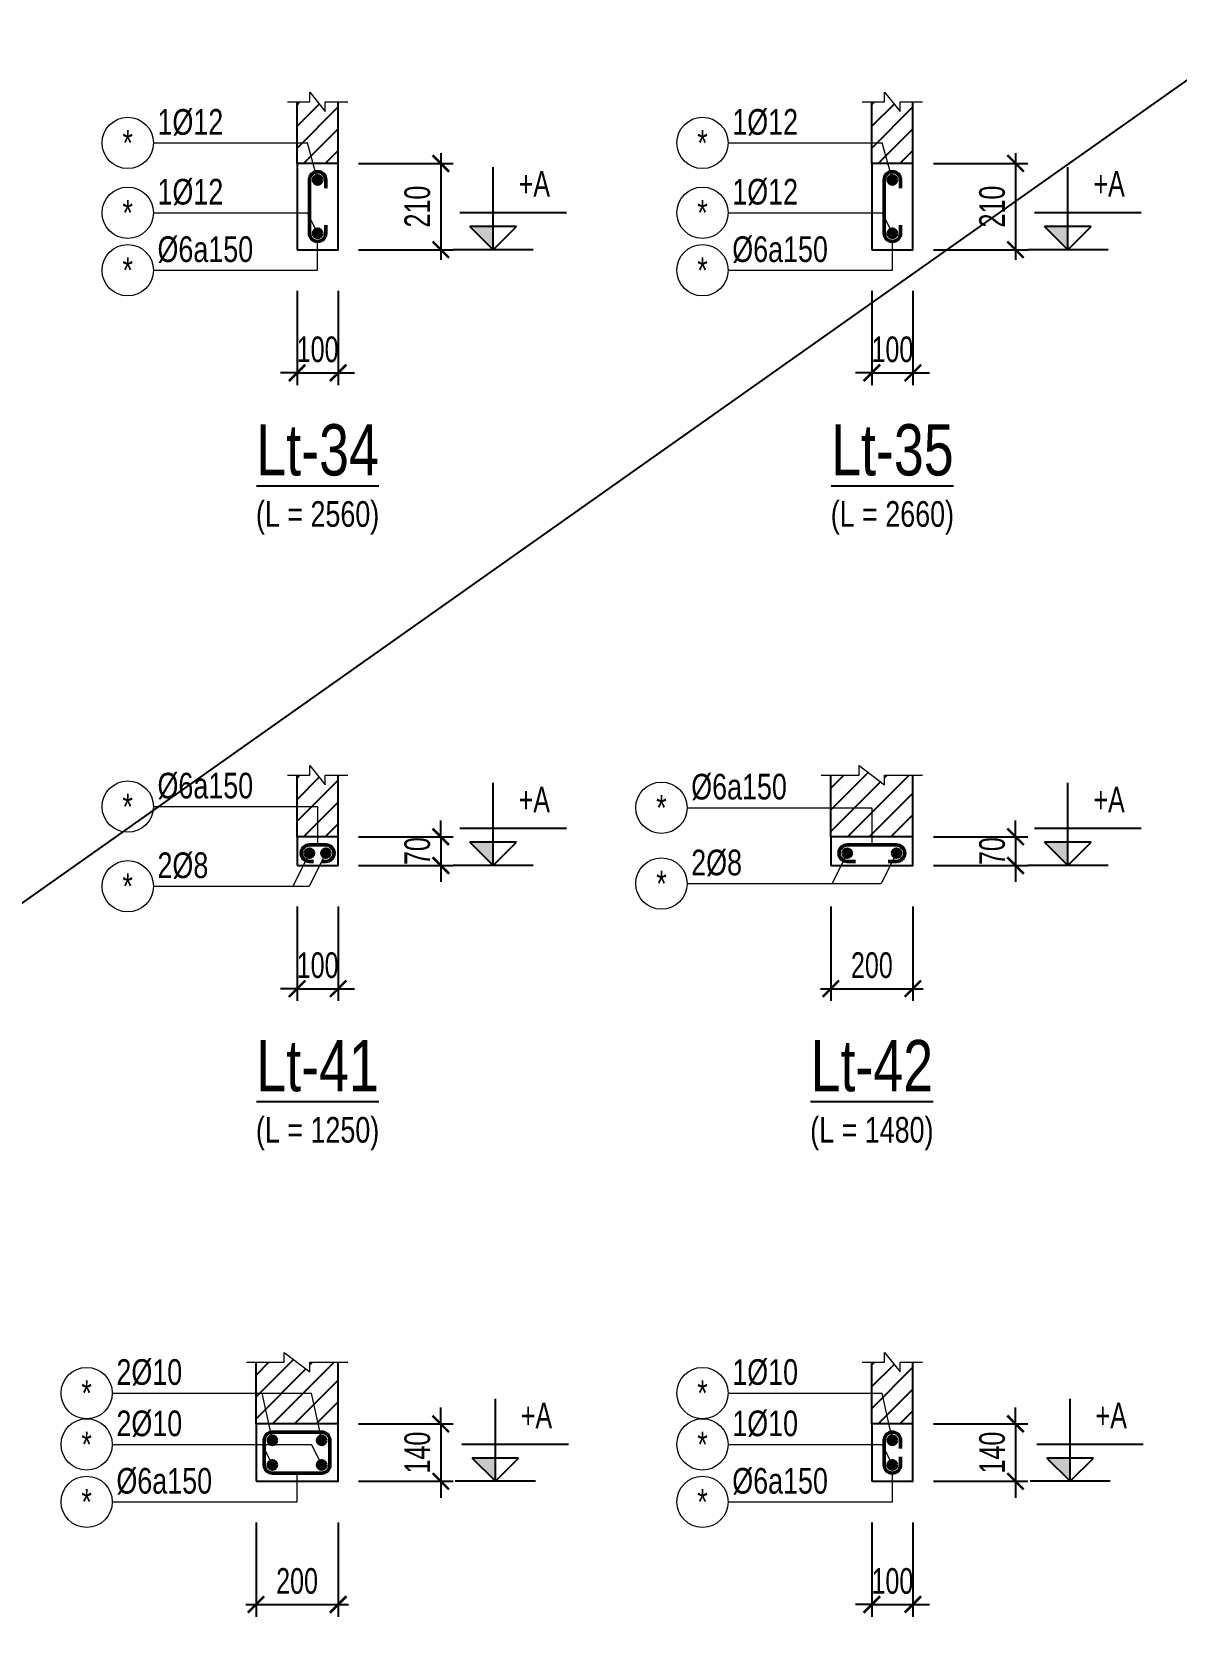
# Model space of a CAD drawing. Header units: millimetres. Extents: x 0 to 84100, y 0 to 158663.
# Drawn here: x 8107 to 10895, y 18773 to 22680 of the extents above; entities that cross this region are included whole.
import ezdxf
from ezdxf.enums import TextEntityAlignment as Align

# ---------------------------------------------------------------- set-up
doc = ezdxf.new("R2010")
doc.units = ezdxf.units.MM
doc.header["$LTSCALE"] = 800
doc.header["$MEASUREMENT"] = 0
doc.layers.get('DEFPOINTS').update_dxf_attribs({"color": 87})
for name, color, linetype in [('CDC.02.DIM', 1, 'Continuous'), ('CDC.03.BORDER', 3, 'Continuous'), ('CDC.06.TEXT', 2, 'Continuous'), ('CDC.10.HATCH', 9, 'Continuous')]:
    doc.layers.add(name, color=color, linetype=linetype)
for name, color, linetype, lineweight in [('CDC.05.STEEL', 4, 'Continuous', 50), ('CDC.11.NOTE', 8, 'Continuous', 18), ('CDC.14.STEELNUM', 9, 'Continuous', 18), ('STEEL_NODE', 6, 'Continuous', 50)]:
    doc.layers.add(name, color=color, linetype=linetype, lineweight=lineweight)
doc.layers.add('KCS_Plotter', color=11, linetype='Continuous', plot=False)
doc.styles.add('KCS_BIGTEXT', font='arial.ttf', dxfattribs={"width": 0.7})
doc.styles.add('KCS_SMTEXT', font='arial.ttf', dxfattribs={"width": 0.7})
doc.dimstyles.new('KCS_DIM25', dxfattribs={"dimtxt": 62.5, "dimasz": 40, "dimexe": 30, "dimexo": 0, "dimgap": 25, "dimtad": 1, "dimdec": 0, "dimzin": 13, "dimdsep": 46, "dimtxsty": 'KCS_SMTEXT', "dimblk": 'ARCHTICK', "dimcen": 0, "dimdle": 25, "dimclrd": 1, "dimclre": 1, "dimclrt": 2, "dimadec": 0, "dimazin": 0, "dimtfac": 1, "dimtdec": 0, "dimtix": 1, "dimtmove": 2, "dimatfit": 3, "dimfxl": 1, "dimtolj": 1, "dimtzin": 13, "dimarcsym": 0})

# ---------------------------------------------------------------- blocks, each defined once
blk = doc.blocks.new('_ArchTick')
at = {"color": 0, "linetype": 'ByBlock', "const_width": 0.15}
blk.add_lwpolyline([(-0.5, -0.5), (0.5, 0.5)], dxfattribs=at)
blk = doc.blocks.new('*D299')
at = {"layer": 'CDC.02.DIM', "color": 1, "lineweight": -2, "transparency": 16777216}
for p, q in [((10052.1, 20550), (10052.1, 20320)), ((10252.1, 20550), (10252.1, 20320)), ((10027.1, 20350), (10277.1, 20350))]:
    blk.add_line(p, q, dxfattribs=at)
at = {"layer": 'DEFPOINTS', "color": 0, "transparency": 16777216}
for p in [(10052.1, 20550), (10252.1, 20550), (10252.1, 20350)]:
    blk.add_point(p, dxfattribs=at)
at = {"layer": 'CDC.02.DIM', "color": 1, "lineweight": -2, "transparency": 16777216, "xscale": 40, "yscale": 40, "zscale": 40, "rotation": 180}
blk.add_blockref('_ArchTick', (10052.1, 20350), dxfattribs=at)
at = {"layer": 'CDC.02.DIM', "color": 1, "lineweight": -2, "transparency": 16777216, "xscale": 40, "yscale": 40, "zscale": 40}
blk.add_blockref('_ArchTick', (10252.1, 20350), dxfattribs=at)
at = {"layer": 'CDC.02.DIM', "color": 2, "transparency": 16777216, "insert": (10152.1, 20406.9), "char_height": 62.5, "attachment_point": 5, "style": 'KCS_SMTEXT'}
blk.add_mtext('\\A1;200', dxfattribs=at)
blk = doc.blocks.new('*D300')
at = {"layer": 'CDC.02.DIM', "color": 1, "lineweight": -2, "transparency": 16777216}
for p, q in [((10502.1, 20720), (10502.1, 20760)), ((10302.1, 20720), (10532.1, 20720)), ((10502.1, 20720), (10502.1, 20650)), ((10302.1, 20650), (10532.1, 20650)), ((10502.1, 20650), (10502.1, 20610))]:
    blk.add_line(p, q, dxfattribs=at)
at = {"layer": 'DEFPOINTS', "color": 0, "transparency": 16777216}
for p in [(10302.1, 20720), (10302.1, 20650), (10502.1, 20650)]:
    blk.add_point(p, dxfattribs=at)
at = {"layer": 'CDC.02.DIM', "color": 1, "lineweight": -2, "transparency": 16777216, "xscale": 40, "yscale": 40, "zscale": 40}
for p, rotation in [((10502.1, 20720), 270), ((10502.1, 20650), 90)]:
    blk.add_blockref('_ArchTick', p, dxfattribs=dict(at, rotation=rotation))
at = {"layer": 'CDC.02.DIM', "color": 2, "transparency": 16777216, "insert": (10445.2, 20685), "char_height": 62.5, "attachment_point": 5, "rotation": 90, "style": 'KCS_SMTEXT'}
blk.add_mtext('\\A1;70', dxfattribs=at)
blk = doc.blocks.new('KCS_SNODE')
at = {"layer": 'STEEL_NODE'}
blk.add_hatch(color=256, dxfattribs=at).paths.add_polyline_path([(10, 0, 1), (-10, 0, 1)])
blk.add_circle((0, 0), 10, dxfattribs=at)
blk = doc.blocks.new('*D309')
at = {"layer": 'CDC.02.DIM', "color": 1, "lineweight": -2, "transparency": 16777216}
for p, q in [((8652.1, 19050), (8652.1, 18820)), ((8852.1, 19050), (8852.1, 18820)), ((8627.1, 18850), (8877.1, 18850))]:
    blk.add_line(p, q, dxfattribs=at)
at = {"layer": 'DEFPOINTS', "color": 0, "transparency": 16777216}
for p in [(8652.1, 19050), (8852.1, 19050), (8852.1, 18850)]:
    blk.add_point(p, dxfattribs=at)
at = {"layer": 'CDC.02.DIM', "color": 1, "lineweight": -2, "transparency": 16777216, "xscale": 40, "yscale": 40, "zscale": 40, "rotation": 180}
blk.add_blockref('_ArchTick', (8652.1, 18850), dxfattribs=at)
at = {"layer": 'CDC.02.DIM', "color": 1, "lineweight": -2, "transparency": 16777216, "xscale": 40, "yscale": 40, "zscale": 40}
blk.add_blockref('_ArchTick', (8852.1, 18850), dxfattribs=at)
at = {"layer": 'CDC.02.DIM', "color": 2, "transparency": 16777216, "insert": (8752.1, 18906.9), "char_height": 62.5, "attachment_point": 5, "style": 'KCS_SMTEXT'}
blk.add_mtext('\\A1;200', dxfattribs=at)
blk = doc.blocks.new('*D310')
at = {"layer": 'CDC.02.DIM', "color": 1, "lineweight": -2, "transparency": 16777216}
for p, q in [((9102.1, 19290), (9102.1, 19330)), ((8902.1, 19290), (9132.1, 19290)), ((9102.1, 19290), (9102.1, 19150)), ((8902.1, 19150), (9132.1, 19150)), ((9102.1, 19150), (9102.1, 19110))]:
    blk.add_line(p, q, dxfattribs=at)
at = {"layer": 'DEFPOINTS', "color": 0, "transparency": 16777216}
for p in [(8902.1, 19290), (8902.1, 19150), (9102.1, 19150)]:
    blk.add_point(p, dxfattribs=at)
at = {"layer": 'CDC.02.DIM', "color": 1, "lineweight": -2, "transparency": 16777216, "xscale": 40, "yscale": 40, "zscale": 40}
for p, rotation in [((9102.1, 19290), 270), ((9102.1, 19150), 90)]:
    blk.add_blockref('_ArchTick', p, dxfattribs=dict(at, rotation=rotation))
at = {"layer": 'CDC.02.DIM', "color": 2, "transparency": 16777216, "insert": (9045.2, 19220), "char_height": 62.5, "attachment_point": 5, "rotation": 90, "style": 'KCS_SMTEXT'}
blk.add_mtext('\\A1;140', dxfattribs=at)
blk = doc.blocks.new('*D311')
at = {"layer": 'CDC.02.DIM', "color": 1, "lineweight": -2, "transparency": 16777216}
for p, q in [((10152.1, 19050), (10152.1, 18820)), ((10252.1, 19050), (10252.1, 18820)), ((10152.1, 18850), (10112.1, 18850)), ((10152.1, 18850), (10252.1, 18850)), ((10252.1, 18850), (10292.1, 18850))]:
    blk.add_line(p, q, dxfattribs=at)
at = {"layer": 'DEFPOINTS', "color": 0, "transparency": 16777216}
for p in [(10152.1, 19050), (10252.1, 19050), (10252.1, 18850)]:
    blk.add_point(p, dxfattribs=at)
at = {"layer": 'CDC.02.DIM', "color": 1, "lineweight": -2, "transparency": 16777216, "xscale": 40, "yscale": 40, "zscale": 40}
blk.add_blockref('_ArchTick', (10152.1, 18850), dxfattribs=at)
at = {"layer": 'CDC.02.DIM', "color": 1, "lineweight": -2, "transparency": 16777216, "xscale": 40, "yscale": 40, "zscale": 40, "rotation": 180}
blk.add_blockref('_ArchTick', (10252.1, 18850), dxfattribs=at)
at = {"layer": 'CDC.02.DIM', "color": 2, "transparency": 16777216, "insert": (10202.1, 18906.9), "char_height": 62.5, "attachment_point": 5, "style": 'KCS_SMTEXT'}
blk.add_mtext('\\A1;100', dxfattribs=at)
blk = doc.blocks.new('*D312')
at = {"layer": 'CDC.02.DIM', "color": 1, "lineweight": -2, "transparency": 16777216}
for p, q in [((10502.1, 19290), (10502.1, 19330)), ((10302.1, 19290), (10532.1, 19290)), ((10502.1, 19290), (10502.1, 19150)), ((10302.1, 19150), (10532.1, 19150)), ((10502.1, 19150), (10502.1, 19110))]:
    blk.add_line(p, q, dxfattribs=at)
at = {"layer": 'DEFPOINTS', "color": 0, "transparency": 16777216}
for p in [(10302.1, 19290), (10302.1, 19150), (10502.1, 19150)]:
    blk.add_point(p, dxfattribs=at)
at = {"layer": 'CDC.02.DIM', "color": 1, "lineweight": -2, "transparency": 16777216, "xscale": 40, "yscale": 40, "zscale": 40}
for p, rotation in [((10502.1, 19290), 270), ((10502.1, 19150), 90)]:
    blk.add_blockref('_ArchTick', p, dxfattribs=dict(at, rotation=rotation))
at = {"layer": 'CDC.02.DIM', "color": 2, "transparency": 16777216, "insert": (10445.2, 19220), "char_height": 62.5, "attachment_point": 5, "rotation": 90, "style": 'KCS_SMTEXT'}
blk.add_mtext('\\A1;140', dxfattribs=at)
blk = doc.blocks.new('*D333')
at = {"layer": 'CDC.02.DIM', "color": 1, "lineweight": -2, "transparency": 16777216}
for p, q in [((8752.1, 22050), (8752.1, 21820)), ((8852.1, 22050), (8852.1, 21820)), ((8752.1, 21850), (8712.1, 21850)), ((8752.1, 21850), (8852.1, 21850)), ((8852.1, 21850), (8892.1, 21850))]:
    blk.add_line(p, q, dxfattribs=at)
at = {"layer": 'DEFPOINTS', "color": 0, "transparency": 16777216}
for p in [(8752.1, 22050), (8852.1, 22050), (8852.1, 21850)]:
    blk.add_point(p, dxfattribs=at)
at = {"layer": 'CDC.02.DIM', "color": 1, "lineweight": -2, "transparency": 16777216, "xscale": 40, "yscale": 40, "zscale": 40}
blk.add_blockref('_ArchTick', (8752.1, 21850), dxfattribs=at)
at = {"layer": 'CDC.02.DIM', "color": 1, "lineweight": -2, "transparency": 16777216, "xscale": 40, "yscale": 40, "zscale": 40, "rotation": 180}
blk.add_blockref('_ArchTick', (8852.1, 21850), dxfattribs=at)
at = {"layer": 'CDC.02.DIM', "color": 2, "transparency": 16777216, "insert": (8802.1, 21906.9), "char_height": 62.5, "attachment_point": 5, "style": 'KCS_SMTEXT'}
blk.add_mtext('\\A1;100', dxfattribs=at)
blk = doc.blocks.new('*D334')
at = {"layer": 'CDC.02.DIM', "color": 1, "lineweight": -2, "transparency": 16777216}
for p, q in [((9102.1, 22385), (9102.1, 22125)), ((8902.1, 22360), (9132.1, 22360)), ((8902.1, 22150), (9132.1, 22150))]:
    blk.add_line(p, q, dxfattribs=at)
at = {"layer": 'DEFPOINTS', "color": 0, "transparency": 16777216}
for p in [(8902.1, 22360), (8902.1, 22150), (9102.1, 22150)]:
    blk.add_point(p, dxfattribs=at)
at = {"layer": 'CDC.02.DIM', "color": 1, "lineweight": -2, "transparency": 16777216, "xscale": 40, "yscale": 40, "zscale": 40}
for p, rotation in [((9102.1, 22360), 90), ((9102.1, 22150), 270)]:
    blk.add_blockref('_ArchTick', p, dxfattribs=dict(at, rotation=rotation))
at = {"layer": 'CDC.02.DIM', "color": 2, "transparency": 16777216, "insert": (9045.2, 22255), "char_height": 62.5, "attachment_point": 5, "rotation": 90, "style": 'KCS_SMTEXT'}
blk.add_mtext('\\A1;210', dxfattribs=at)
blk = doc.blocks.new('*D335')
at = {"layer": 'CDC.02.DIM', "color": 1, "lineweight": -2, "transparency": 16777216}
for p, q in [((10152.1, 22050), (10152.1, 21820)), ((10252.1, 22050), (10252.1, 21820)), ((10152.1, 21850), (10112.1, 21850)), ((10152.1, 21850), (10252.1, 21850)), ((10252.1, 21850), (10292.1, 21850))]:
    blk.add_line(p, q, dxfattribs=at)
at = {"layer": 'DEFPOINTS', "color": 0, "transparency": 16777216}
for p in [(10152.1, 22050), (10252.1, 22050), (10252.1, 21850)]:
    blk.add_point(p, dxfattribs=at)
at = {"layer": 'CDC.02.DIM', "color": 1, "lineweight": -2, "transparency": 16777216, "xscale": 40, "yscale": 40, "zscale": 40}
blk.add_blockref('_ArchTick', (10152.1, 21850), dxfattribs=at)
at = {"layer": 'CDC.02.DIM', "color": 1, "lineweight": -2, "transparency": 16777216, "xscale": 40, "yscale": 40, "zscale": 40, "rotation": 180}
blk.add_blockref('_ArchTick', (10252.1, 21850), dxfattribs=at)
at = {"layer": 'CDC.02.DIM', "color": 2, "transparency": 16777216, "insert": (10202.1, 21906.9), "char_height": 62.5, "attachment_point": 5, "style": 'KCS_SMTEXT'}
blk.add_mtext('\\A1;100', dxfattribs=at)
blk = doc.blocks.new('*D336')
at = {"layer": 'CDC.02.DIM', "color": 1, "lineweight": -2, "transparency": 16777216}
for p, q in [((10502.1, 22385), (10502.1, 22125)), ((10302.1, 22360), (10532.1, 22360)), ((10302.1, 22150), (10532.1, 22150))]:
    blk.add_line(p, q, dxfattribs=at)
at = {"layer": 'DEFPOINTS', "color": 0, "transparency": 16777216}
for p in [(10302.1, 22360), (10302.1, 22150), (10502.1, 22150)]:
    blk.add_point(p, dxfattribs=at)
at = {"layer": 'CDC.02.DIM', "color": 1, "lineweight": -2, "transparency": 16777216, "xscale": 40, "yscale": 40, "zscale": 40}
for p, rotation in [((10502.1, 22360), 90), ((10502.1, 22150), 270)]:
    blk.add_blockref('_ArchTick', p, dxfattribs=dict(at, rotation=rotation))
at = {"layer": 'CDC.02.DIM', "color": 2, "transparency": 16777216, "insert": (10445.2, 22255), "char_height": 62.5, "attachment_point": 5, "rotation": 90, "style": 'KCS_SMTEXT'}
blk.add_mtext('\\A1;210', dxfattribs=at)
blk = doc.blocks.new('*D371')
at = {"layer": 'CDC.02.DIM', "color": 1, "lineweight": -2, "transparency": 16777216}
for p, q in [((8752.1, 20550), (8752.1, 20320)), ((8852.1, 20550), (8852.1, 20320)), ((8752.1, 20350), (8712.1, 20350)), ((8752.1, 20350), (8852.1, 20350)), ((8852.1, 20350), (8892.1, 20350))]:
    blk.add_line(p, q, dxfattribs=at)
at = {"layer": 'DEFPOINTS', "color": 0, "transparency": 16777216}
for p in [(8752.1, 20550), (8852.1, 20550), (8852.1, 20350)]:
    blk.add_point(p, dxfattribs=at)
at = {"layer": 'CDC.02.DIM', "color": 1, "lineweight": -2, "transparency": 16777216, "xscale": 40, "yscale": 40, "zscale": 40}
blk.add_blockref('_ArchTick', (8752.1, 20350), dxfattribs=at)
at = {"layer": 'CDC.02.DIM', "color": 1, "lineweight": -2, "transparency": 16777216, "xscale": 40, "yscale": 40, "zscale": 40, "rotation": 180}
blk.add_blockref('_ArchTick', (8852.1, 20350), dxfattribs=at)
at = {"layer": 'CDC.02.DIM', "color": 2, "transparency": 16777216, "insert": (8802.1, 20406.9), "char_height": 62.5, "attachment_point": 5, "style": 'KCS_SMTEXT'}
blk.add_mtext('\\A1;100', dxfattribs=at)
blk = doc.blocks.new('*D372')
at = {"layer": 'CDC.02.DIM', "color": 1, "lineweight": -2, "transparency": 16777216}
for p, q in [((9102.1, 20720), (9102.1, 20760)), ((8902.1, 20720), (9132.1, 20720)), ((9102.1, 20720), (9102.1, 20650)), ((8902.1, 20650), (9132.1, 20650)), ((9102.1, 20650), (9102.1, 20610))]:
    blk.add_line(p, q, dxfattribs=at)
at = {"layer": 'DEFPOINTS', "color": 0, "transparency": 16777216}
for p in [(8902.1, 20720), (8902.1, 20650), (9102.1, 20650)]:
    blk.add_point(p, dxfattribs=at)
at = {"layer": 'CDC.02.DIM', "color": 1, "lineweight": -2, "transparency": 16777216, "xscale": 40, "yscale": 40, "zscale": 40}
for p, rotation in [((9102.1, 20720), 270), ((9102.1, 20650), 90)]:
    blk.add_blockref('_ArchTick', p, dxfattribs=dict(at, rotation=rotation))
at = {"layer": 'CDC.02.DIM', "color": 2, "transparency": 16777216, "insert": (9045.2, 20685), "char_height": 62.5, "attachment_point": 5, "rotation": 90, "style": 'KCS_SMTEXT'}
blk.add_mtext('\\A1;70', dxfattribs=at)

msp = doc.modelspace()

# ---------------------------------------------------------------- hatches: boundary and pattern name
at = {"layer": 'CDC.10.HATCH'}
h = msp.add_hatch(dxfattribs=at)
h.set_pattern_fill('ANSI31', color=256, scale=300, style=0)
h.set_pattern_definition([(45, (187207.19, -980510.537), (-26.5165043, 26.5165043), [])])
h.paths.add_polyline_path([(8852.1, 22510), (8820.8, 22510), (8820.8, 22486.6), (8783.3, 22533.4), (8783.3, 22510), (8752.1, 22510), (8752.1, 22360), (8852.1, 22360)])
h = msp.add_hatch(dxfattribs=at)
h.set_pattern_fill('ANSI31', color=256, scale=300, style=0)
h.set_pattern_definition([(45, (188607.19, -980510.537), (-26.5165043, 26.5165043), [])])
h.paths.add_polyline_path([(10252.1, 22510), (10220.8, 22510), (10220.8, 22486.6), (10183.3, 22533.4), (10183.3, 22510), (10152.1, 22510), (10152.1, 22360), (10252.1, 22360)])
h = msp.add_hatch(dxfattribs=at)
h.set_pattern_fill('ANSI31', color=256, scale=300, style=0)
h.set_pattern_definition([(45, (187207.19, -982150.537), (-26.5165043, 26.5165043), [])])
h.paths.add_polyline_path([(8852.1, 20870), (8820.8, 20870), (8820.8, 20846.6), (8783.3, 20893.4), (8783.3, 20870), (8752.1, 20870), (8752.1, 20720), (8852.1, 20720)])
h = msp.add_hatch(dxfattribs=at)
h.set_pattern_fill('ANSI31', color=256, scale=300, style=0)
h.set_pattern_definition([(45, (189844.69, -981792.78), (-26.5165043, 26.5165043), [])])
h.paths.add_polyline_path([(10252.1, 20870), (10183.3, 20870), (10183.3, 20846.6), (10120.8, 20893.4), (10120.8, 20870), (10052.1, 20870), (10052.1, 20720), (10252.1, 20720)])
h = msp.add_hatch(dxfattribs=at)
h.set_pattern_fill('ANSI31', color=256, scale=300, style=0)
h.set_pattern_definition([(45, (188444.69, -983222.78), (-26.5165043, 26.5165043), [])])
h.paths.add_polyline_path([(8852.1, 19440), (8783.3, 19440), (8783.3, 19416.6), (8720.8, 19463.4), (8720.8, 19440), (8652.1, 19440), (8652.1, 19290), (8852.1, 19290)])
h = msp.add_hatch(dxfattribs=at)
h.set_pattern_fill('ANSI31', color=256, scale=300, style=0)
h.set_pattern_definition([(45, (188607.19, -983580.537), (-26.5165043, 26.5165043), [])])
h.paths.add_polyline_path([(10252.1, 19440), (10220.8, 19440), (10220.8, 19416.6), (10183.3, 19463.4), (10183.3, 19440), (10152.1, 19440), (10152.1, 19290), (10252.1, 19290)])

# ---------------------------------------------------------------- linework, layer by layer
at = {"layer": 'CDC.02.DIM', "color": 1, "linetype": 'ByBlock'}
for p, q in [((9229.8, 22150), (9229.8, 22351.1)), ((10629.8, 22150), (10629.8, 22351.1)), ((9408.1, 22239.9), (9148.6, 22239.9)), ((10808.1, 22239.9), (10548.6, 22239.9)), ((9286.6, 22206.8), (9173, 22206.8)), ((9229.8, 22150), (9173, 22206.8)), ((9229.8, 22150), (9286.6, 22206.8)), ((10686.6, 22206.8), (10573, 22206.8)), ((10629.8, 22150), (10573, 22206.8)), ((10629.8, 22150), (10686.6, 22206.8)), ((9327.5, 22150), (9132.1, 22150)), ((10727.5, 22150), (10532.1, 22150)), ((9229.8, 20650), (9229.8, 20851.1)), ((10629.8, 20650), (10629.8, 20851.1)), ((9408.1, 20739.9), (9148.6, 20739.9)), ((9286.6, 20706.8), (9173, 20706.8)), ((9229.8, 20650), (9173, 20706.8)), ((9229.8, 20650), (9286.6, 20706.8)), ((10808.1, 20739.9), (10548.6, 20739.9)), ((10686.6, 20706.8), (10573, 20706.8)), ((10629.8, 20650), (10573, 20706.8)), ((10629.8, 20650), (10686.6, 20706.8)), ((9327.5, 20650), (9132.1, 20650)), ((10727.5, 20650), (10532.1, 20650)), ((9235, 19150), (9235, 19351.1)), ((10635, 19150), (10635, 19351.1)), ((9413.2, 19239.9), (9153.8, 19239.9)), ((10813.2, 19239.9), (10553.8, 19239.9)), ((9291.8, 19206.8), (9178.2, 19206.8)), ((9235, 19150), (9178.2, 19206.8)), ((9235, 19150), (9291.8, 19206.8)), ((10691.8, 19206.8), (10578.2, 19206.8)), ((10635, 19150), (10578.2, 19206.8)), ((10635, 19150), (10691.8, 19206.8)), ((9332.7, 19150), (9137.3, 19150)), ((10732.7, 19150), (10537.3, 19150))]:
    msp.add_line(p, q, dxfattribs=at)
at = {"layer": 'CDC.02.DIM'}
for points in [[(9173, 22206.8), (9229.8, 22150), (9229.8, 22206.8)], [(9173, 22206.8), (9229.8, 22150), (9229.8, 22206.8)], [(9173, 22206.8), (9229.8, 22150), (9229.8, 22206.8)], [(9173, 22206.8), (9229.8, 22150), (9229.8, 22206.8)], [(10573, 22206.8), (10629.8, 22150), (10629.8, 22206.8)], [(10573, 22206.8), (10629.8, 22150), (10629.8, 22206.8)], [(10573, 22206.8), (10629.8, 22150), (10629.8, 22206.8)], [(10573, 22206.8), (10629.8, 22150), (10629.8, 22206.8)], [(9173, 20706.8), (9229.8, 20650), (9229.8, 20706.8)], [(9173, 20706.8), (9229.8, 20650), (9229.8, 20706.8)], [(9173, 20706.8), (9229.8, 20650), (9229.8, 20706.8)], [(9173, 20706.8), (9229.8, 20650), (9229.8, 20706.8)], [(10573, 20706.8), (10629.8, 20650), (10629.8, 20706.8)], [(10573, 20706.8), (10629.8, 20650), (10629.8, 20706.8)], [(10573, 20706.8), (10629.8, 20650), (10629.8, 20706.8)], [(10573, 20706.8), (10629.8, 20650), (10629.8, 20706.8)], [(9178.2, 19206.8), (9235, 19150), (9235, 19206.8)], [(9178.2, 19206.8), (9235, 19150), (9235, 19206.8)], [(9178.2, 19206.8), (9235, 19150), (9235, 19206.8)], [(9178.2, 19206.8), (9235, 19150), (9235, 19206.8)], [(10578.2, 19206.8), (10635, 19150), (10635, 19206.8)], [(10578.2, 19206.8), (10635, 19150), (10635, 19206.8)], [(10578.2, 19206.8), (10635, 19150), (10635, 19206.8)], [(10578.2, 19206.8), (10635, 19150), (10635, 19206.8)]]:
    msp.add_solid(points, dxfattribs=at)
at = {"layer": 'CDC.03.BORDER', "ltscale": 0.5}
for p, q in [((8752.1, 22360), (8752.1, 22510)), ((8852.1, 22360), (8852.1, 22510)), ((10152.1, 22360), (10152.1, 22510)), ((10252.1, 22360), (10252.1, 22510)), ((8752.1, 20720), (8752.1, 20870)), ((8852.1, 20720), (8852.1, 20870)), ((10052.1, 20720), (10052.1, 20870)), ((10252.1, 20720), (10252.1, 20870)), ((8652.1, 19290), (8652.1, 19440)), ((8852.1, 19290), (8852.1, 19440)), ((10152.1, 19290), (10152.1, 19440)), ((10252.1, 19290), (10252.1, 19440))]:
    msp.add_line(p, q, dxfattribs=at)
at = {"layer": 'CDC.03.BORDER'}
for points in [[(8752.1, 22150), (8852.1, 22150), (8852.1, 22360), (8752.1, 22360), (8752.1, 22150)], [(10152.1, 22150), (10252.1, 22150), (10252.1, 22360), (10152.1, 22360), (10152.1, 22150)], [(8752.1, 20650), (8852.1, 20650), (8852.1, 20720), (8752.1, 20720), (8752.1, 20650)], [(10052.1, 20650), (10252.1, 20650), (10252.1, 20720), (10052.1, 20720), (10052.1, 20650)], [(8652.1, 19150), (8852.1, 19150), (8852.1, 19290), (8652.1, 19290), (8652.1, 19150)], [(10152.1, 19150), (10252.1, 19150), (10252.1, 19290), (10152.1, 19290), (10152.1, 19150)]]:
    msp.add_lwpolyline(points, dxfattribs=at)
at = {"layer": 'CDC.05.STEEL'}
for points in [[(8822.1, 22300), (8822.1, 22320, 1), (8782.1, 22320), (8782.1, 22190, 1), (8822.1, 22190), (8822.1, 22210)], [(10222.1, 22300), (10222.1, 22320, 1), (10182.1, 22320), (10182.1, 22190, 1), (10222.1, 22190), (10222.1, 22210)], [(8792.1, 20660), (8782.1, 20660, -1), (8782.1, 20700), (8822.1, 20700, -1), (8822.1, 20660), (8812.1, 20660)], [(10112.1, 20660), (10092.1, 20660, -1), (10092.1, 20700), (10212.1, 20700, -1), (10212.1, 20660), (10192.1, 20660)], [(8672.1, 19250), (8672.1, 19190, 0.414214), (8692.1, 19170), (8812.1, 19170, 0.414214), (8832.1, 19190), (8832.1, 19250, 0.414214), (8812.1, 19270), (8692.1, 19270, 0.414214), (8672.1, 19250)], [(10222.1, 19230), (10222.1, 19250, 1), (10182.1, 19250), (10182.1, 19190, 1), (10222.1, 19190), (10222.1, 19210)]]:
    msp.add_lwpolyline(points, format="xyb", dxfattribs=at)
at = {"layer": 'CDC.11.NOTE'}
for p, q in [((8402.1, 22410), (8777.1, 22410)), ((8802.1, 22320), (8777.1, 22410)), ((9802.1, 22410), (10177.1, 22410)), ((10202.1, 22320), (10177.1, 22410)), ((8402.1, 22240), (8777.1, 22240)), ((8802.1, 22190), (8777.1, 22240)), ((9802.1, 22240), (10177.1, 22240)), ((10202.1, 22190), (10177.1, 22240)), ((8802.1, 22100), (8802.1, 22170)), ((10202.1, 22100), (10202.1, 22170)), ((8402.1, 22100), (8802.1, 22100)), ((9802.1, 22100), (10202.1, 22100)), ((8402.1, 20793.4), (8802.1, 20793.4)), ((8802.1, 20793.4), (8802.1, 20700)), ((9702.1, 20790.8), (10152.1, 20790.8)), ((10152.1, 20790.8), (10152.1, 20700)), ((8782.1, 20679.9), (8741.9, 20599.4)), ((8822.1, 20679.9), (8781.9, 20599.4)), ((10092.1, 20680), (10055.1, 20606.1)), ((10212.1, 20680), (10175.1, 20606.1)), ((8402.1, 20599.4), (8781.9, 20599.4)), ((9702.1, 20606.1), (10175.1, 20606.1)), ((8302.1, 19365), (8787.1, 19365)), ((8692.1, 19250), (8667.1, 19365)), ((8812.1, 19250), (8787.1, 19365)), ((9802.1, 19365), (10177.1, 19365)), ((10202.1, 19250), (10177.1, 19365)), ((8302.1, 19240), (8787.1, 19240)), ((8692.1, 19190), (8667.1, 19240)), ((8812.1, 19190), (8787.1, 19240)), ((9802.1, 19240), (10177.1, 19240)), ((10202.1, 19190), (10177.1, 19240)), ((8752.1, 19100), (8752.1, 19170)), ((10202.1, 19100), (10202.1, 19170)), ((8302.1, 19100), (8752.1, 19100)), ((9802.1, 19100), (10202.1, 19100))]:
    msp.add_line(p, q, dxfattribs=at)
for points in [[(8728.6, 22510), (8783.3, 22510), (8783.3, 22533.4), (8820.8, 22486.6), (8820.8, 22510), (8875.5, 22510)], [(10128.6, 22510), (10183.3, 22510), (10183.3, 22533.4), (10220.8, 22486.6), (10220.8, 22510), (10275.5, 22510)], [(8728.6, 20870), (8783.3, 20870), (8783.3, 20893.4), (8820.8, 20846.6), (8820.8, 20870), (8875.5, 20870)], [(10028.6, 20870), (10120.8, 20870), (10120.8, 20893.4), (10183.3, 20846.6), (10183.3, 20870), (10275.5, 20870)], [(8628.6, 19440), (8720.8, 19440), (8720.8, 19463.4), (8783.3, 19416.6), (8783.3, 19440), (8875.5, 19440)], [(10128.6, 19440), (10183.3, 19440), (10183.3, 19463.4), (10220.8, 19416.6), (10220.8, 19440), (10275.5, 19440)]]:
    msp.add_lwpolyline(points, dxfattribs=at)
at = {"layer": 'CDC.14.STEELNUM'}
for centre in [(8339.6, 22410), (9739.6, 22410), (8339.6, 22240), (9739.6, 22240), (8339.6, 22100), (9739.6, 22100), (8339.6, 20793.4), (9639.6, 20790.8), (9639.6, 20606.1), (8339.6, 20599.4), (8239.6, 19365), (9739.6, 19365), (8239.6, 19240), (9739.6, 19240), (8239.6, 19100), (9739.6, 19100)]:
    msp.add_circle(centre, 62.5, dxfattribs=at)
at = {"layer": 'KCS_Plotter'}
msp.add_line((0, 14850), (21025, 29700), dxfattribs=at)

# ---------------------------------------------------------------- block references
at = {"layer": 'STEEL_NODE'}
for p in [(8802.1, 22320), (10202.1, 22320), (8802.1, 22190), (10202.1, 22190), (8692.1, 19250), (8812.1, 19250), (10202.1, 19250), (8692.1, 19190), (8812.1, 19190), (10202.1, 19190)]:
    msp.add_blockref('KCS_SNODE', p, dxfattribs=at)
at = {"layer": 'STEEL_NODE', "xscale": -1, "rotation": 180}
for p in [(8782.1, 20680), (10092.1, 20680), (10212.1, 20680)]:
    msp.add_blockref('KCS_SNODE', p, dxfattribs=at)
at = {"layer": 'STEEL_NODE', "rotation": 180}
msp.add_blockref('KCS_SNODE', (8822.1, 20680), dxfattribs=at)

# ---------------------------------------------------------------- texts
at = {"layer": 'CDC.06.TEXT', "style": 'KCS_SMTEXT', "width": 0.75}
for s, p in [('1%%C12', (8412.1, 22430)), ('1%%C12', (9812.1, 22430)), ('1%%C12', (8412.1, 22260)), ('1%%C12', (9812.1, 22260)), ('%%C6a150', (8412.1, 22120)), ('%%C6a150', (9812.1, 22120)), ('%%C6a150', (8412.1, 20813.4)), ('%%C6a150', (9712.1, 20810.8)), ('2%%C8', (8412.1, 20619.4)), ('2%%c8', (9712.1, 20626.1)), ('2%%c10', (8312.1, 19385)), ('1%%c10', (9812.1, 19385)), ('2%%c10', (8312.1, 19260)), ('1%%c10', (9812.1, 19260)), ('%%C6a150', (8312.1, 19120)), ('%%C6a150', (9812.1, 19120))]:
    msp.add_text(s, height=62.5, dxfattribs=at).set_placement(p)
at = {"layer": 'CDC.06.TEXT', "style": 'KCS_SMTEXT', "width": 0.7}
for p in [(9330, 22310.4), (10730, 22310.4), (9330, 20810.4), (10730, 20810.4), (9335.2, 19310.4), (10735.2, 19310.4)]:
    msp.add_text('+A', height=62.5, dxfattribs=at).set_placement(p, align=Align.MIDDLE)
at = {"layer": 'CDC.06.TEXT', "color": 4, "style": 'KCS_BIGTEXT', "width": 0.75}
for s, p in [('%%ULt-34', (8802.1, 21600)), ('%%ULt-35', (10202.1, 21600)), ('%%ULt-41', (8802.1, 20100)), ('%%ULt-42', (10152.1, 20100))]:
    msp.add_text(s, height=125, dxfattribs=at).set_placement(p, align=Align.CENTER)
at = {"layer": 'CDC.06.TEXT', "style": 'KCS_SMTEXT', "width": 0.75}
for s, p in [('(L = 2560)', (8802.1, 21475)), ('(L = 2660)', (10202.1, 21475)), ('(L = 1250)', (8802.1, 19975)), ('(L = 1480)', (10152.1, 19975))]:
    msp.add_text(s, height=62.5, dxfattribs=at).set_placement(p, align=Align.CENTER)
at = {"layer": 'CDC.14.STEELNUM', "color": 2, "style": 'KCS_SMTEXT', "width": 0.75}
for p in [(8339.6, 22410), (9739.6, 22410), (8339.6, 22240), (9739.6, 22240), (8339.6, 22100), (9739.6, 22100), (8339.6, 20793.4), (9639.6, 20790.8), (8339.6, 20599.4), (9639.6, 20606.1), (8239.6, 19365), (9739.6, 19365), (8239.6, 19240), (9739.6, 19240), (8239.6, 19100), (9739.6, 19100)]:
    msp.add_text('*', height=62.5, dxfattribs=at).set_placement(p, align=Align.MIDDLE_CENTER)

# ---------------------------------------------------------------- dimensions: what is measured, and where the dimension line sits
at = {"layer": 'CDC.02.DIM'}
for p1, p2, distance, picture, middle in [((8902.1, 22360), (8902.1, 22150), 200, '*D334', (9045.2, 22255)), ((10302.1, 22360), (10302.1, 22150), 200, '*D336', (10445.2, 22255)), ((8752.1, 22050), (8852.1, 22050), -200, '*D333', (8802.1, 21906.9)), ((10152.1, 22050), (10252.1, 22050), -200, '*D335', (10202.1, 21906.9)), ((8902.1, 20720), (8902.1, 20650), 200, '*D372', (9045.2, 20685)), ((10302.1, 20720), (10302.1, 20650), 200, '*D300', (10445.2, 20685)), ((8752.1, 20550), (8852.1, 20550), -200, '*D371', (8802.1, 20406.9)), ((10052.1, 20550), (10252.1, 20550), -200, '*D299', (10152.1, 20406.9)), ((8902.1, 19290), (8902.1, 19150), 200, '*D310', (9045.2, 19220)), ((10302.1, 19290), (10302.1, 19150), 200, '*D312', (10445.2, 19220)), ((8652.1, 19050), (8852.1, 19050), -200, '*D309', (8752.1, 18906.9)), ((10152.1, 19050), (10252.1, 19050), -200, '*D311', (10202.1, 18906.9))]:
    dim = msp.add_aligned_dim(p1=p1, p2=p2, distance=distance, dimstyle='KCS_DIM25', dxfattribs=at)
    dim.commit()
    dim.dimension.update_dxf_attribs({"geometry": picture, "text_midpoint": middle})

doc.saveas('drawing.dxf')
